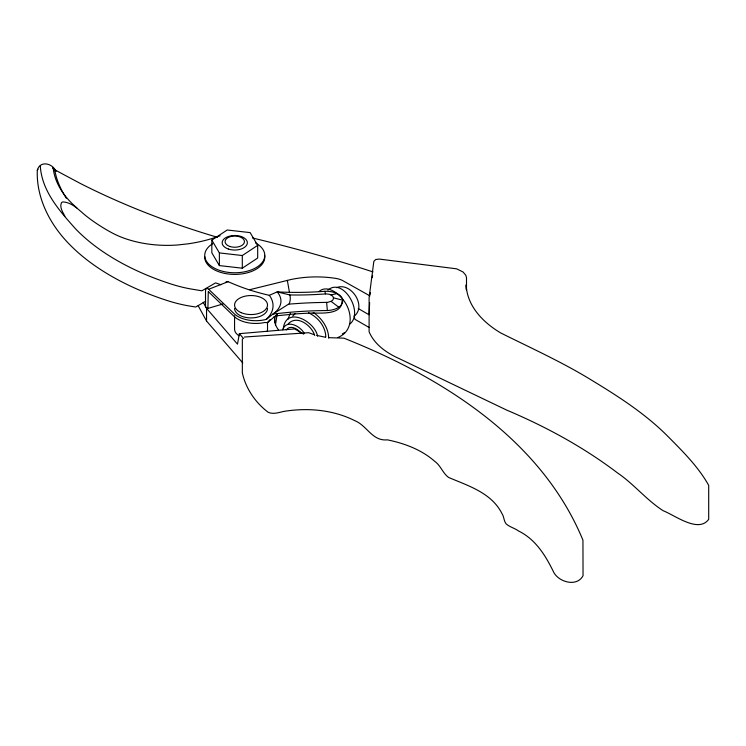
<?xml version="1.0" encoding="UTF-8"?>
<svg xmlns="http://www.w3.org/2000/svg" width="746" height="746" viewBox="0 0 746 746"><rect width="100%" height="100%" fill="white"/><g stroke="black" fill="none" stroke-linecap="round" stroke-linejoin="round"><path stroke-width="1.12" d="M369.634 302.559L369.102 314.803L358.267 308.555M283.275 328.585C286.11 305.646 314.971 321.395 317.572 336.194M370.063 294.735L370.361 292.46M372.291 277.633L372.58 275.349M275.442 325.135L277.018 315.213M303.65 334.115L294.633 328.921L239.373 333.658L237.489 344.148L206.549 308.378L203.201 302.251M287.844 319.456L290.278 313.311M208.572 291.826L234.421 316.724A25.355 14.64 0 0 0 264.951 322.459L267.385 322.72L273.847 317.236L276.673 315.772L277.381 313.562A263.702 152.249 0 0 1 327.354 310.55C333.49 310.261 342.796 307.734 342.806 300.2A16.738 9.661 0 0 0 324.874 291.285A209.216 120.787 0 0 1 277.158 291.873A195.34 58.309 -36 0 1 269.306 295.313A156.735 90.49 0 0 1 234.57 284.413L227.399 281.447L225.423 282.361M282.725 329.751C286.268 318.803 300.657 326.142 304.237 333.453M277.381 313.562L272.905 314.103L289.327 303.641A44.872 25.905 0 0 0 290.129 296.218L289.84 294.95L277.158 291.873A35.547 20.524 0 0 1 272.905 314.103L266.341 319.372A25.355 14.64 0 0 1 234.421 313.973L208.675 289.271A6.145 2.583 70.8 0 0 205.514 291.248L205.514 307.054L207.892 308.434L223.194 303.892M205.644 301.281L195.694 307.026L187.675 305.72A112.441 64.921 0 0 1 167.766 300.713A256.755 148.24 0 0 1 93.987 265.072A251.038 144.938 0 0 1 69.07 243.923C49.991 224.406 36.209 198.082 37.3 170.237C40.153 159.924 53.087 163.495 55.997 171.533M37.3 170.237L38.009 169.23M270.061 319.577L267.385 322.72M286.277 329.909C290.213 324.435 297.98 328.902 301.048 333.117M327.876 290.091C343.496 276.738 364.524 313.562 349.426 324.351M288.068 324.034C296.871 314.197 311.688 325.526 314.709 335.504M292.749 316.024L295.211 313.497M319.092 291.425C326.403 285.084 336.67 291.947 341.705 298.055M354.564 315.912C366.734 305.44 350.629 281.652 336.567 287.667M337.966 337.472C354.62 330.72 352.364 310.122 342.358 298.792M277.307 314.868L273.847 317.236L276.589 315.521M211.836 240.147L227.213 229.992L250.143 232.612L257.678 245.378L257.678 258.041L242.301 268.196L219.371 265.585L211.836 252.819L211.836 240.147L219.371 252.913L219.371 265.585M219.371 252.913L242.301 255.533L257.678 245.378M342.358 333.882L344.298 332.791M289.84 294.95L292.917 294.996A218.531 126.167 0 0 0 317.861 294.409L326.534 293.887A7.404 4.271 0 0 1 333.145 299.491L332.781 300.013A7.404 4.271 0 0 1 331.038 301.347L327.625 302.335L322.542 302.456A273.017 157.62 0 0 0 298.922 303.408L289.122 304.098M208.675 289.271L228.173 281.671M244.39 337.033L308.648 332.707L313.926 334.6M249.724 289.7L291.071 279.498A73.929 42.681 0 0 1 335.597 278.361A17.233 9.95 0 0 1 343.878 281.27L369.913 295.873M330.944 294.922L337.033 293.598M276.673 315.772L290.231 314.448M313.022 313.115C321.88 312.938 341.855 314.803 342.032 301.375M328.454 337.658L343.897 338.162C441.613 376.954 541.204 439.077 582.943 540.151L583.046 575.67C577.217 586.999 559.696 582.523 553.989 572.816C545.923 556.19 536.066 539.656 518.675 531.031C514.787 528.215 509.816 527.105 506.189 523.953C503.709 520.941 504.11 516.493 501.825 513.295C491.288 492.714 468.208 485.823 448.56 477.421C442.732 473.16 440.681 465.476 434.648 461.27C421.434 449.651 404.435 443.338 387.398 439.851C372.114 441.39 367.172 425.528 354.658 420.604C332.968 409.731 307.688 407.549 283.946 411.391C278.873 412.463 273.278 414.617 268.206 412.296C255.514 402.765 245.676 388.48 242.338 372.832L242.338 338.88M325.433 337.248L316.696 335.402M333.49 297.84L342.806 300.2M373.028 271.926L365.242 269.399A1106.738 638.968 0 0 0 252.474 237.974M220.909 284.739L215.585 282.874L201.849 290.809L190.053 288.833A104.999 60.622 0 0 1 171.459 284.142A248.894 143.698 0 0 1 99.973 249.612A243.569 140.621 0 0 1 75.784 229.087C59.727 211.099 41.795 191.256 40.284 165.873M308.48 312.844C317.899 316.975 325.573 326.468 325.825 336.987M52.462 167.915A9.166 5.297 0 0 1 54.561 169.696L80.465 183.535A672.78 388.424 0 0 0 217.31 237.256M369.102 327.475L354.9 319.279L354.089 315.884M220.117 235.773A106.053 61.228 0 0 1 188.225 243.811L177.389 245.005A81.398 46.998 0 0 1 111.341 232.5A210.447 121.495 0 0 1 86.834 216.508C79.561 210.913 72.474 202.222 62.627 201.905L61.433 202.726C59.354 207.351 62.832 212.246 64.902 216.228M313.768 312.742C321.918 318.514 328.482 327.792 328.678 338.05M331.038 301.347L338.796 307.221M76.838 207.854C64.762 197.625 54.728 183.749 53.143 167.608M239.373 333.658L243.662 338.619M198.194 305.748L206.549 321.041L242.786 362.938M324.874 291.285L325.498 293.896M54.561 169.696L56.192 176.494A202.576 116.954 0 0 0 66.347 198.222M287.341 280.356L289.504 292.656M326.627 302.419L327.354 310.55M466.502 290.119L466.502 277.671L465.812 275.255L463.033 271.973L456.645 268.83L379.294 259.076L375.695 259.524L373.839 261.361L369.102 297.831L369.102 331.784C374.576 344.717 386.904 353.147 399.324 358.667L506.674 410.086C545.858 426.656 583.558 447.152 617.492 472.908C633.969 484.079 646.493 500.062 663.241 510.758C674.916 515.272 698.48 533.474 708.7 519.328L708.7 485.376C698.163 466.427 681.872 450.491 666.56 435.049C644.656 413.424 618.704 396.62 592.501 380.73C563.137 362.556 531.628 348.354 500.808 332.996C483.436 322.785 466.921 306.112 466.185 284.823L466.185 289.345M274.742 322.645L274.742 316.882A44.919 25.933 0 0 0 278.463 329.825M267.525 322.412L267.525 329.191A16.477 9.511 0 0 1 267.031 331.56M242.301 255.533L242.301 268.196M234.57 315.735L234.57 329.294A16.477 9.511 0 0 0 239.102 335.793M207.892 308.434L208.283 291.5A3.133 0.69 81.2 0 1 208.572 291.807M206.549 308.378L206.549 321.041M264.653 255.374A30.036 17.345 0 0 1 235.783 274.388A30.036 17.345 0 0 1 204.73 256.559M255.486 242.879A30.036 17.345 0 0 1 256.643 267.31A30.036 17.345 0 0 1 214.335 268.15A30.036 17.345 0 0 1 212.591 243.728M267.525 308.359A16.477 9.511 0 0 1 251.141 317.927A16.477 9.511 0 0 1 234.57 308.471M269.306 295.313A45.18 26.082 0 0 1 266.341 319.372M290.203 314.336A263.347 152.128 0.1 0 1 313.012 313.012M229.908 246.497A9.698 5.604 0 0 0 244.455 241.648A9.698 5.604 0 0 0 229.908 236.799A9.698 5.604 0 0 0 229.908 246.497M228.453 249.061A12.598 7.273 0 0 0 247.355 242.767A12.598 7.273 0 0 0 228.453 236.463A12.598 7.273 0 0 0 228.453 249.061M241.163 312.658A16.477 9.511 0 0 0 267.404 306.186A16.477 9.511 0 0 0 244.576 296.302A16.477 9.511 0 0 0 241.163 312.658"/></g></svg>
